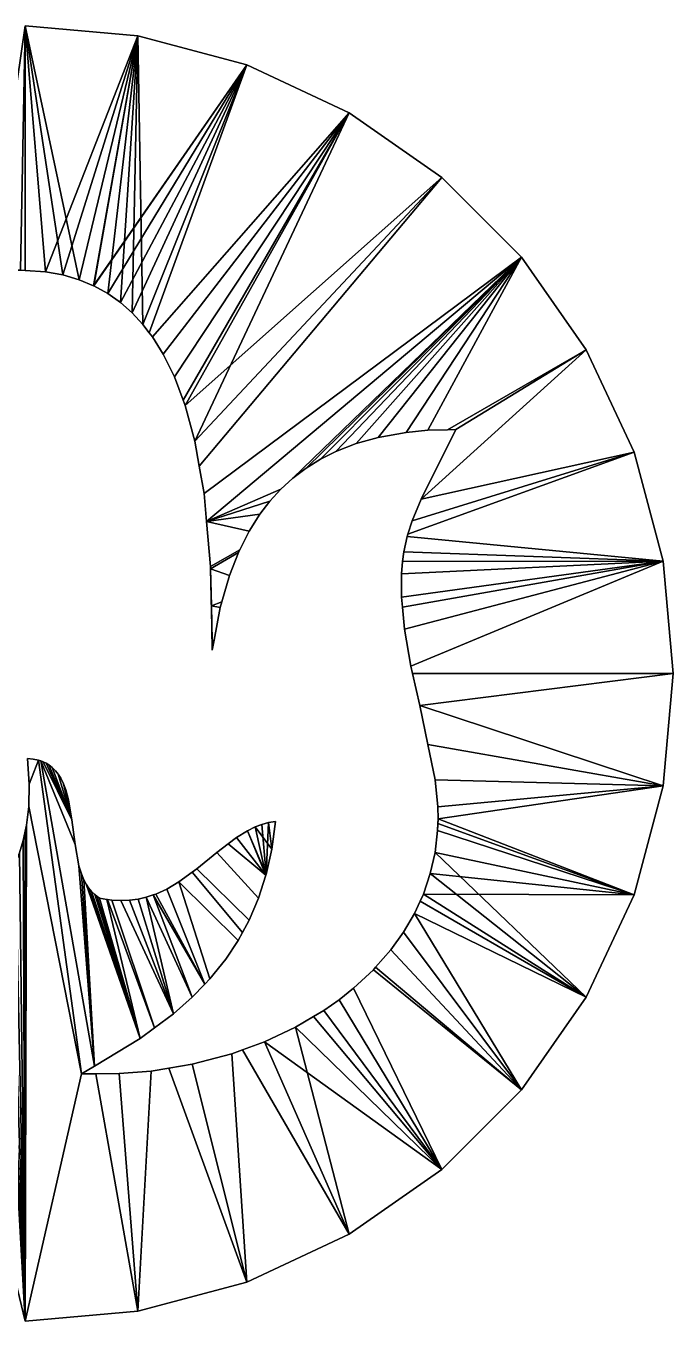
# Model space of a CAD drawing. Extents: x -1.8 to 1.8, y -1.8 to 1.8.
# Drawn here: x 0.002 to 1.8, y -1.8 to 1.8 of the extents above; entities that cross this region are included whole.
import ezdxf

# ---------------------------------------------------------------- set-up
doc = ezdxf.new("R2010")
doc.units = 0
doc.layers.add('CYLINDER', color=254, linetype='CONTINUOUS')

msp = doc.modelspace()

# ---------------------------------------------------------------- meshes
at = {"layer": 'CYLINDER'}
mesh = msp.add_polyface(dxfattribs=at)
corners = [(0.9, 1.5588, -0.2), (0.4386, 0.7597, -0.2), (0.4443, 0.7446, -0.2), (0.4711, 0.6458, -0.2), (0.6156, 1.6914, -0.2), (0.3446, 0.9467, -0.2), (0.3532, 0.9354, -0.2), (0.3832, 0.8875, -0.2), (0.3446, 0.9467, 0.2), (0.6156, 1.6914, 0.2), (0.9, 1.5588, 0.2), (0.3532, 0.9354, 0.2), (0.4386, 0.7597, 0.2), (0.4143, 0.8246, 0.2), (0.3832, 0.8875, 0.2), (0.3126, 1.7727, -0.2), (0.3263, 0.9705, -0.2), (0.19, 1.0776, -0.2), (0.1908, 1.0773, -0.2), (0.2291, 1.056, -0.2), (0.2644, 1.031, -0.2), (0.2968, 1.0024, -0.2), (0.3126, 1.7727, 0.2), (0.19, 1.0776, 0.2), (0.3263, 0.9705, 0.2), (0.1908, 1.0773, 0.2), (0.2968, 1.0024, 0.2), (0.2291, 1.056, 0.2), (0.2644, 1.031, 0.2), (0.1493, 1.0946, -0.2), (0, 1.8, -0.2), (0, 1.1205, -0.2), (0.0563, 1.1164, -0.2), (0.1045, 1.1077, -0.2), (0, 1.8, 0.2), (0.0563, 1.1164, 0.2), (0, 1.1205, 0.2), (0.1045, 1.1077, 0.2), (0.1493, 1.0946, 0.2), (-0.0131, 1.1215, -0.2), (-0.0992, 1.121, -0.2), (-0.0131, 1.1215, 0.2), (-0.0992, 1.121, 0.2), (-0.0992, 1.121, -0.2), (-0.1962, 1.1129, -0.2), (-0.0992, 1.121, 0.2), (-0.0131, 1.1215, 0.2), (-0.0131, 1.1215, -0.2), (0, 1.1205, 0.2), (0.0563, 1.1164, -0.2), (0, 1.1205, -0.2), (0.0563, 1.1164, 0.2), (0.1045, 1.1077, 0.2), (0.1045, 1.1077, -0.2), (0.1493, 1.0946, 0.2), (0.1493, 1.0946, -0.2), (0.19, 1.0776, 0.2), (0.1908, 1.0773, -0.2), (0.19, 1.0776, -0.2), (0.1908, 1.0773, 0.2), (0.2291, 1.056, 0.2), (0.2291, 1.056, -0.2), (0.2644, 1.031, 0.2), (0.2644, 1.031, -0.2), (0.2968, 1.0024, 0.2), (0.2968, 1.0024, -0.2), (0.3263, 0.9705, 0.2), (0.3263, 0.9705, -0.2), (0.3446, 0.9467, -0.2), (0.3446, 0.9467, 0.2), (0.3532, 0.9354, 0.2), (0.3532, 0.9354, -0.2), (0.3832, 0.8875, 0.2), (0.3832, 0.8875, -0.2), (0.4143, 0.8246, 0.2), (0.4143, 0.8246, -0.2), (0.4443, 0.7446, 0.2), (0.4443, 0.7446, -0.2), (0.4386, 0.7597, -0.2), (0.4386, 0.7597, 0.2), (0.4711, 0.6458, 0.2), (0.4711, 0.6458, -0.2), (0.4967, 0.5001, 0.2), (0.4967, 0.5001, -0.2), (0.4834, 0.5761, -0.2), (0.4834, 0.5761, 0.2), (0.5035, 0.4225, 0.2), (0.5035, 0.4225, -0.2)]
mesh.append_faces([[corners[k] for k in face] for face in [(0, 1, 2, 2), (0, 2, 3, 3), (0, 4, 5, 6), (0, 6, 7, 7), (8, 9, 10, 11), (10, 12, 13, 13), (10, 13, 14, 14), (5, 4, 15, 16), (15, 17, 18, 18), (15, 18, 19, 19), (15, 19, 20, 20), (21, 16, 15, 15), (15, 20, 21, 21), (4, 9, 22, 15), (23, 22, 9, 9), (9, 8, 24, 24), (25, 23, 9, 9), (9, 24, 26, 26), (27, 25, 9, 9), (9, 26, 28, 28), (28, 27, 9, 9), (17, 15, 29, 29), (30, 31, 32, 15), (29, 15, 33, 33), (32, 33, 15, 15), (15, 22, 34, 30), (35, 36, 34, 34), (37, 35, 34, 34), (22, 23, 38, 34), (38, 37, 34, 34), (39, 31, 30, 30), (40, 39, 30, 30), (34, 36, 41, 41), (34, 41, 42, 42), (43, 44, 45, 45), (43, 45, 46, 47), (46, 48, 47, 47), (49, 50, 51, 51), (47, 48, 51, 50), (49, 51, 52, 53), (53, 52, 54, 55), (54, 56, 55, 55), (57, 58, 59, 59), (59, 58, 55, 56), (57, 59, 60, 61), (61, 60, 62, 63), (63, 62, 64, 65), (66, 67, 65, 64), (68, 67, 66, 69), (69, 70, 71, 68), (72, 73, 71, 70), (74, 75, 73, 72), (76, 77, 78, 78), (74, 79, 75, 75), (76, 78, 75, 79), (80, 81, 77, 76), (82, 83, 84, 85), (80, 85, 84, 81), (82, 86, 87, 83)]])
mesh = msp.add_polyface(dxfattribs=at)
corners = [(1.7727, 0.3126, -0.2), (1.7727, 0.3126, 0.2), (1.6914, 0.6156, 0.2), (1.6914, 0.6156, -0.2), (1.0632, 0.387, -0.2), (1.075, 0.4248, -0.2), (1.5588, 0.9, -0.2), (1.1734, 0.6775, -0.2), (1.1959, 0.6781, -0.2), (1.0999, 0.4846, -0.2), (1.5588, 0.9, 0.2), (1.1959, 0.6781, 0.2), (1.1734, 0.6775, 0.2), (1.0632, 0.387, 0.2), (1.075, 0.4248, 0.2), (1.0999, 0.4846, 0.2), (1.1185, 0.6759, -0.2), (1.3789, 1.157, -0.2), (1.0583, 0.6702, -0.2), (0.9803, 0.6563, -0.2), (0.5035, 0.4225, -0.2), (0.6517, 0.4429, -0.2), (0.6795, 0.4791, -0.2), (0.9192, 0.6391, -0.2), (0.71, 0.5126, -0.2), (0.863, 0.6173, -0.2), (0.7436, 0.5432, -0.2), (0.82, 0.5957, -0.2), (0.7802, 0.5709, -0.2), (1.3789, 1.157, 0.2), (1.1185, 0.6759, 0.2), (1.0583, 0.6702, 0.2), (0.9803, 0.6563, 0.2), (0.9192, 0.6391, 0.2), (0.71, 0.5126, 0.2), (0.6795, 0.4791, 0.2), (0.5035, 0.4225, 0.2), (0.863, 0.6173, 0.2), (0.7436, 0.5432, 0.2), (0.82, 0.5957, 0.2), (0.7802, 0.5709, 0.2), (0.4967, 0.5001, -0.2), (1.157, 1.3789, -0.2), (0.4834, 0.5761, -0.2), (1.157, 1.3789, 0.2), (0.4834, 0.5761, 0.2), (0.4967, 0.5001, 0.2), (0.9, 1.5588, -0.2), (0.4711, 0.6458, -0.2), (0.9, 1.5588, 0.2), (0.4386, 0.7597, 0.2), (0.4443, 0.7446, 0.2), (0.4711, 0.6458, 0.2), (0.4143, 0.8246, -0.2), (0.4386, 0.7597, -0.2), (0.3832, 0.8875, -0.2), (0.6156, 1.6914, 0.2), (0.6156, 1.6914, -0.2), (0.3832, 0.8875, 0.2), (0.3532, 0.9354, 0.2), (0.6517, 0.4429, -0.2), (0.6517, 0.4429, 0.2), (0.6795, 0.4791, 0.2), (0.6795, 0.4791, -0.2), (0.71, 0.5126, 0.2), (0.71, 0.5126, -0.2), (0.7436, 0.5432, 0.2), (0.7436, 0.5432, -0.2), (0.7802, 0.5709, 0.2), (0.7802, 0.5709, -0.2), (0.82, 0.5957, 0.2), (0.82, 0.5957, -0.2), (0.863, 0.6173, 0.2), (0.863, 0.6173, -0.2), (0.9192, 0.6391, 0.2), (0.9192, 0.6391, -0.2), (0.9803, 0.6563, 0.2), (0.9803, 0.6563, -0.2), (1.0583, 0.6702, 0.2), (1.0583, 0.6702, -0.2), (1.1185, 0.6759, 0.2), (1.1185, 0.6759, -0.2), (1.1734, 0.6775, 0.2), (1.1734, 0.6775, -0.2), (1.1959, 0.6781, -0.2), (1.1959, 0.6781, 0.2), (1.0999, 0.4846, 0.2), (1.0999, 0.4846, -0.2)]
mesh.append_faces([[corners[k] for k in face] for face in [(0, 1, 2, 3), (4, 3, 5, 5), (6, 7, 8, 8), (6, 8, 9, 9), (3, 6, 9, 5), (3, 2, 10, 6), (11, 12, 10, 10), (13, 14, 2, 2), (15, 11, 10, 2), (15, 2, 14, 14), (16, 7, 6, 17), (18, 16, 17, 17), (19, 18, 17, 17), (20, 21, 22, 22), (23, 19, 17, 17), (20, 22, 24, 24), (25, 23, 17, 17), (20, 24, 26, 17), (27, 25, 17, 17), (28, 27, 17, 17), (26, 28, 17, 17), (6, 10, 29, 17), (29, 10, 12, 30), (29, 30, 31, 31), (29, 31, 32, 32), (29, 32, 33, 33), (34, 35, 36, 36), (29, 33, 37, 37), (38, 34, 36, 29), (29, 37, 39, 39), (29, 39, 40, 40), (29, 40, 38, 38), (20, 17, 41, 41), (42, 43, 41, 17), (17, 29, 44, 42), (45, 44, 29, 46), (29, 36, 46, 46), (43, 42, 47, 48), (42, 44, 49, 47), (50, 49, 44, 51), (44, 45, 52, 52), (52, 51, 44, 44), (53, 54, 47, 47), (55, 53, 47, 47), (47, 49, 56, 57), (58, 59, 49, 49), (60, 61, 62, 63), (63, 62, 64, 65), (65, 64, 66, 67), (67, 66, 68, 69), (69, 68, 70, 71), (71, 70, 72, 73), (73, 72, 74, 75), (75, 74, 76, 77), (77, 76, 78, 79), (79, 78, 80, 81), (80, 82, 83, 81), (84, 83, 82, 85), (86, 87, 84, 85)]])
mesh = msp.add_polyface(dxfattribs=at)
corners = [(1.7727, 0.3126, -0.2), (1.048, 0.1848, -0.2), (1.0536, 0.1236, -0.2), (1.0763, 0, -0.2), (1.8, 0, -0.2), (1.0717, 0.0206, -0.2), (1.8, 0, 0.2), (1.7727, 0.3126, 0.2), (1.0536, 0.1236, 0.2), (1.048, 0.1848, 0.2), (1.0763, 0, 0.2), (1.0717, 0.0206, 0.2), (1.0455, 0.2118, -0.2), (1.0632, 0.387, -0.2), (1.0614, 0.3811, -0.2), (1.6914, 0.6156, -0.2), (1.0484, 0.3111, -0.2), (1.0457, 0.2774, -0.2), (1.0522, 0.3384, -0.2), (1.0455, 0.2118, 0.2), (1.0632, 0.387, 0.2), (1.6914, 0.6156, 0.2), (1.0614, 0.3811, 0.2), (1.0522, 0.3384, 0.2), (1.0457, 0.2774, 0.2), (1.0484, 0.3111, 0.2), (0.5149, 0.2906, 0.2), (0.5922, 0.3365, 0.2), (0.5672, 0.2723, 0.2), (0.5035, 0.4225, -0.2), (0.5144, 0.297, -0.2), (0.596, 0.3441, -0.2), (0.6221, 0.396, -0.2), (0.6517, 0.4429, -0.2), (0.6517, 0.4429, 0.2), (0.6221, 0.396, 0.2), (0.5035, 0.4225, 0.2), (0.6795, 0.4791, 0.2), (1.7727, -0.3126, -0.2), (1.1183, -0.1972, -0.2), (1.1385, -0.2955, -0.2), (1.146, -0.3705, -0.2), (1.1468, -0.4037, -0.2), (1.1183, -0.1972, 0.2), (1.7727, -0.3126, 0.2), (1.1385, -0.2955, 0.2), (1.146, -0.3705, 0.2), (1.0962, -0.0892, -0.2), (1.0962, -0.0892, 0.2), (0.5672, 0.2723, -0.2), (0.5672, 0.2723, 0.2), (0.5922, 0.3365, 0.2), (0.5922, 0.3365, -0.2), (0.596, 0.3441, 0.2), (0.6221, 0.396, -0.2), (0.596, 0.3441, -0.2), (0.6221, 0.396, 0.2), (0.6517, 0.4429, 0.2), (0.6517, 0.4429, -0.2), (1.075, 0.4248, 0.2), (1.075, 0.4248, -0.2), (1.0999, 0.4846, -0.2), (1.0999, 0.4846, 0.2), (1.0632, 0.387, -0.2), (1.0632, 0.387, 0.2), (1.0614, 0.3811, 0.2), (1.0614, 0.3811, -0.2), (1.0522, 0.3384, 0.2), (1.0522, 0.3384, -0.2), (1.0484, 0.3111, 0.2), (1.0484, 0.3111, -0.2), (1.0457, 0.2774, 0.2), (1.0457, 0.2774, -0.2), (1.0455, 0.2118, 0.2), (1.0455, 0.2118, -0.2), (1.048, 0.1848, -0.2), (1.048, 0.1848, 0.2), (1.0536, 0.1236, 0.2), (1.0536, 0.1236, -0.2), (1.0717, 0.0206, 0.2), (1.0717, 0.0206, -0.2), (1.0962, -0.0892, 0.2), (1.0962, -0.0892, -0.2), (1.0763, 0, 0.2), (1.0763, 0, -0.2), (1.1385, -0.2955, 0.2), (1.1385, -0.2955, -0.2), (1.1183, -0.1972, -0.2), (1.1183, -0.1972, 0.2), (1.146, -0.3705, 0.2), (1.146, -0.3705, -0.2), (1.1468, -0.4037, 0.2), (1.1468, -0.4037, -0.2), (1.1464, -0.4173, 0.2), (1.1458, -0.4364, -0.2), (0.695, -0.4114, -0.2), (0.695, -0.4114, 0.2), (0.6759, -0.4144, 0.2), (0.6759, -0.4144, -0.2), (0.6573, -0.4194, 0.2), (0.6573, -0.4194, -0.2)]
mesh.append_faces([[corners[k] for k in face] for face in [(0, 1, 2, 2), (3, 4, 0, 5), (2, 5, 0, 0), (4, 6, 7, 0), (8, 9, 7, 7), (10, 11, 7, 6), (8, 7, 11, 11), (12, 1, 0, 0), (13, 14, 0, 15), (16, 17, 0, 0), (0, 14, 18, 18), (17, 12, 0, 0), (0, 18, 16, 16), (7, 9, 19, 19), (20, 21, 7, 22), (23, 22, 7, 7), (19, 24, 7, 7), (7, 24, 25, 25), (25, 23, 7, 7), (26, 27, 28, 28), (29, 30, 31, 32), (29, 32, 33, 33), (34, 35, 36, 36), (37, 34, 36, 36), (38, 39, 40, 40), (38, 40, 41, 41), (38, 41, 42, 42), (43, 44, 45, 45), (45, 44, 46, 46), (39, 38, 4, 47), (4, 3, 47, 47), (38, 44, 6, 4), (10, 6, 44, 48), (44, 43, 48, 48), (49, 50, 51, 52), (52, 51, 53, 53), (54, 55, 56, 56), (52, 53, 56, 55), (54, 56, 57, 58), (59, 60, 61, 62), (63, 60, 59, 64), (64, 65, 66, 63), (67, 68, 66, 65), (69, 70, 68, 67), (71, 72, 70, 69), (73, 74, 72, 71), (75, 74, 73, 76), (76, 77, 78, 75), (79, 80, 78, 77), (81, 82, 83, 83), (79, 83, 82, 84), (80, 79, 84, 84), (85, 86, 87, 88), (87, 82, 81, 88), (89, 90, 86, 85), (91, 92, 90, 89), (93, 94, 92, 91), (95, 96, 97, 98), (98, 97, 99, 100)]])
mesh = msp.add_polyface(dxfattribs=at)
corners = [(0.5249, 0.0925, -0.2), (0.5191, 0.0915, -0.2), (0.5197, 0.0645, -0.2), (0.5191, 0.0915, 0.2), (0.5249, 0.0925, 0.2), (0.5197, 0.0645, 0.2), (0.5171, 0.1882, -0.2), (0.5416, 0.1831, -0.2), (0.5461, 0.1988, -0.2), (0.5171, 0.1882, 0.2), (0.5416, 0.1831, 0.2), (0.5461, 0.1988, 0.2), (0.5149, 0.2906, -0.2), (0.5672, 0.2723, -0.2), (0.5922, 0.3365, -0.2), (0.596, 0.3441, -0.2), (0.5144, 0.297, -0.2), (0.5672, 0.2723, 0.2), (0.5149, 0.2906, 0.2), (0.5144, 0.297, 0.2), (0.596, 0.3441, 0.2), (0.5922, 0.3365, 0.2), (0.5035, 0.4225, 0.2), (0.6221, 0.396, 0.2), (0.0222, -0.2377, -0.2), (0.0062, -0.2361, -0.2), (0.011, -0.3076, -0.2), (0.0367, -0.2409, -0.2), (0.011, -0.3076, 0.2), (0.0062, -0.2361, 0.2), (0.0222, -0.2377, 0.2), (0.0367, -0.2409, 0.2), (0.0577, -0.2493, -0.2), (0.0497, -0.2455, -0.2), (0.1298, -0.4068, -0.2), (0.1065, -0.3064, -0.2), (0.0987, -0.2907, -0.2), (0.0918, -0.2799, -0.2), (0.084, -0.2701, -0.2), (0.0751, -0.2614, -0.2), (0.1205, -0.3513, -0.2), (0.1129, -0.3235, -0.2), (0.065, -0.2537, -0.2), (0.1382, -0.4749, -0.2), (0.0429, -0.2431, -0.2), (0.065, -0.2537, 0.2), (0.0751, -0.2614, 0.2), (0.1298, -0.4068, 0.2), (0.084, -0.2701, 0.2), (0.0918, -0.2799, 0.2), (0.1065, -0.3064, 0.2), (0.1129, -0.3235, 0.2), (0.1205, -0.3513, 0.2), (0.0497, -0.2455, 0.2), (0.0577, -0.2493, 0.2), (0.0987, -0.2907, 0.2), (0.0429, -0.2431, 0.2), (0.1382, -0.4749, 0.2), (0.5249, 0.0925, 0.2), (0.5416, 0.1831, 0.2), (0.5416, 0.1831, -0.2), (0.5249, 0.0925, -0.2), (0.5197, 0.0645, -0.2), (0.5197, 0.0645, 0.2), (0.5461, 0.1988, 0.2), (0.5461, 0.1988, -0.2), (0.5672, 0.2723, -0.2), (0.5672, 0.2723, 0.2), (0.1298, -0.4068, -0.2), (0.1298, -0.4068, 0.2), (0.1205, -0.3513, 0.2), (0.1205, -0.3513, -0.2), (0.1129, -0.3235, 0.2), (0.1129, -0.3235, -0.2), (0.1065, -0.3064, 0.2), (0.1065, -0.3064, -0.2), (0.0987, -0.2907, 0.2), (0.0987, -0.2907, -0.2), (0.0918, -0.2799, 0.2), (0.0918, -0.2799, -0.2), (0.084, -0.2701, 0.2), (0.084, -0.2701, -0.2), (0.0751, -0.2614, 0.2), (0.0751, -0.2614, -0.2), (0.065, -0.2537, 0.2), (0.065, -0.2537, -0.2), (0.0577, -0.2493, 0.2), (0.0577, -0.2493, -0.2), (0.0497, -0.2455, 0.2), (0.0497, -0.2455, -0.2), (0.0429, -0.2431, 0.2), (0.0367, -0.2409, -0.2), (0.0429, -0.2431, -0.2), (0.0367, -0.2409, 0.2), (0.0222, -0.2377, 0.2), (0.0222, -0.2377, -0.2), (0.0062, -0.2361, 0.2), (0.0062, -0.2361, -0.2), (0.011, -0.3076, 0.2), (0.011, -0.3076, -0.2), (0.0095, -0.3693, 0.2), (0.0095, -0.3693, -0.2), (0.0035, -0.4213, 0.2), (0.0035, -0.4213, -0.2), (0.5149, 0.2906, 0.2), (0.5149, 0.2906, -0.2), (0.5144, 0.297, 0.2), (0.5144, 0.297, -0.2), (0.5035, 0.4225, -0.2), (0.5035, 0.4225, 0.2), (0.5191, 0.0915, 0.2), (0.5171, 0.1882, 0.2), (0.5191, 0.0915, -0.2), (0.5171, 0.1882, -0.2)]
mesh.append_faces([[corners[k] for k in face] for face in [(0, 1, 2, 2), (3, 4, 5, 5), (6, 1, 0, 7), (7, 8, 6, 6), (4, 3, 9, 10), (9, 11, 10, 10), (12, 6, 8, 13), (14, 15, 16, 12), (13, 14, 12, 12), (17, 11, 9, 18), (19, 20, 21, 18), (20, 19, 22, 23), (24, 25, 26, 27), (28, 29, 30, 31), (32, 33, 34, 34), (35, 36, 37, 34), (37, 38, 39, 34), (34, 40, 41, 35), (42, 32, 34, 34), (39, 42, 34, 34), (43, 34, 33, 44), (45, 46, 47, 47), (46, 48, 49, 47), (50, 51, 52, 47), (53, 54, 47, 47), (54, 45, 47, 47), (55, 50, 47, 49), (56, 53, 47, 57), (58, 59, 60, 61), (61, 62, 63, 58), (59, 64, 65, 60), (66, 65, 64, 67), (68, 69, 70, 71), (71, 70, 72, 73), (73, 72, 74, 75), (75, 74, 76, 77), (77, 76, 78, 79), (79, 78, 80, 81), (81, 80, 82, 83), (83, 82, 84, 85), (85, 84, 86, 87), (87, 86, 88, 89), (88, 90, 89, 89), (91, 92, 93, 93), (89, 90, 93, 92), (91, 93, 94, 95), (95, 94, 96, 97), (98, 99, 97, 96), (100, 101, 99, 98), (102, 103, 101, 100), (104, 105, 106, 106), (107, 108, 109, 109), (106, 105, 107, 109), (63, 62, 110, 110), (104, 111, 62, 112), (112, 113, 104, 104), (110, 62, 111, 111), (105, 104, 113, 113)]])
mesh = msp.add_polyface(dxfattribs=at)
corners = [(-0.1691, -1.1002, 0.2), (-0.0986, -0.6184, 0.2), (-0.0827, -0.6047, 0.2), (0.1565, -1.1127, -0.2), (0.1924, -1.091, -0.2), (0.0429, -0.2431, -0.2), (0.0367, -0.2409, -0.2), (0.011, -0.3076, -0.2), (0.0095, -0.3693, -0.2), (0.0429, -0.2431, 0.2), (0.1924, -1.091, 0.2), (0.1565, -1.1127, 0.2), (0.0367, -0.2409, 0.2), (0.011, -0.3076, 0.2), (0.0095, -0.3693, 0.2), (0.3189, -1.0148, -0.2), (0.2269, -0.6281, -0.2), (0.2066, -0.6243, -0.2), (0.1994, -0.6197, -0.2), (0.1928, -0.6145, -0.2), (0.1838, -0.6059, -0.2), (0.1492, -0.5345, -0.2), (0.1382, -0.4749, -0.2), (0.1759, -0.5961, -0.2), (0.1689, -0.5854, -0.2), (0.156, -0.5571, -0.2), (0.1629, -0.5738, -0.2), (0.1382, -0.4749, 0.2), (0.1492, -0.5345, 0.2), (0.156, -0.5571, 0.2), (0.2287, -0.6283, -0.2), (0.3586, -0.9853, -0.2), (0.2401, -0.6298, -0.2), (0.4114, -0.9461, -0.2), (0.3358, -0.622, -0.2), (0.3134, -0.6272, -0.2), (0.29, -0.6303, -0.2), (0.2656, -0.6313, -0.2), (0.3586, -0.9853, 0.2), (0.2287, -0.6283, 0.2), (0.2401, -0.6298, 0.2), (0.4987, -0.8637, 0.2), (0.3553, -0.6154, 0.2), (0.3625, -0.613, 0.2), (0.393, -0.599, 0.2), (0.4635, -0.5524, 0.2), (0.4266, -0.5792, 0.2), (0.4266, -0.5792, -0.2), (0.393, -0.599, 0.2), (0.393, -0.599, -0.2), (0.3625, -0.613, 0.2), (0.3625, -0.613, -0.2), (0.3553, -0.6154, 0.2), (0.3358, -0.622, -0.2), (0.3553, -0.6154, -0.2), (0.3358, -0.622, 0.2), (0.3134, -0.6272, 0.2), (0.3134, -0.6272, -0.2), (0.29, -0.6303, 0.2), (0.29, -0.6303, -0.2), (0.2656, -0.6313, 0.2), (0.2656, -0.6313, -0.2), (0.2401, -0.6298, 0.2), (0.2401, -0.6298, -0.2), (0.2287, -0.6283, 0.2), (0.2269, -0.6281, -0.2), (0.2287, -0.6283, -0.2), (0.2269, -0.6281, 0.2), (0.2066, -0.6243, 0.2), (0.2066, -0.6243, -0.2), (0.1994, -0.6197, 0.2), (0.1994, -0.6197, -0.2), (0.1928, -0.6145, 0.2), (0.1928, -0.6145, -0.2), (0.1838, -0.6059, 0.2), (0.1838, -0.6059, -0.2), (0.1759, -0.5961, 0.2), (0.1759, -0.5961, -0.2), (0.1689, -0.5854, 0.2), (0.1689, -0.5854, -0.2), (0.1629, -0.5738, 0.2), (0.1629, -0.5738, -0.2), (0.156, -0.5571, 0.2), (0.156, -0.5571, -0.2), (0.1492, -0.5345, 0.2), (0.1492, -0.5345, -0.2), (0.1382, -0.4749, 0.2), (0.1382, -0.4749, -0.2), (0.1298, -0.4068, 0.2), (0.1298, -0.4068, -0.2), (-0.0055, -0.4641, 0.2), (-0.0055, -0.4641, -0.2), (0, -0.4378, -0.2), (0.0035, -0.4213, 0.2), (0, -0.4378, 0.2), (0.0035, -0.4213, -0.2), (-0.0162, -0.4983, 0.2), (-0.0162, -0.4983, -0.2), (-0.0271, -0.525, 0.2), (-0.0271, -0.525, -0.2), (-0.04, -0.5499, 0.2), (-0.04, -0.5499, -0.2), (-0.0548, -0.5727, 0.2), (-0.0548, -0.5727, -0.2), (-0.0681, -0.5895, 0.2), (-0.0681, -0.5895, -0.2), (-0.0827, -0.6047, 0.2), (-0.0827, -0.6047, -0.2), (-0.0986, -0.6184, 0.2), (-0.0986, -0.6184, -0.2), (-0.1158, -0.6305, -0.2), (-0.1105, -0.6268, -0.2), (-0.1105, -0.6268, 0.2), (-0.1158, -0.6305, 0.2)]
mesh.append_faces([[corners[k] for k in face] for face in [(0, 1, 2, 2), (3, 4, 5, 6), (3, 6, 7, 8), (9, 10, 11, 12), (13, 12, 11, 14), (15, 16, 17, 17), (15, 17, 18, 18), (15, 18, 19, 19), (15, 19, 20, 20), (21, 22, 5, 4), (15, 20, 23, 23), (15, 23, 24, 24), (25, 4, 26, 26), (27, 28, 10, 9), (10, 28, 29, 29), (30, 31, 32, 32), (33, 34, 35, 35), (33, 35, 36, 36), (33, 36, 37, 37), (38, 39, 40, 40), (41, 42, 43, 43), (41, 43, 44, 44), (45, 46, 47, 47), (47, 46, 48, 49), (49, 48, 50, 51), (50, 52, 51, 51), (53, 54, 55, 55), (54, 51, 52, 55), (53, 55, 56, 57), (57, 56, 58, 59), (59, 58, 60, 61), (61, 60, 62, 63), (62, 64, 63, 63), (65, 66, 67, 67), (63, 64, 67, 66), (65, 67, 68, 69), (69, 68, 70, 71), (71, 70, 72, 73), (73, 72, 74, 75), (75, 74, 76, 77), (77, 76, 78, 79), (79, 78, 80, 81), (81, 80, 82, 83), (83, 82, 84, 85), (85, 84, 86, 87), (87, 86, 88, 89), (90, 91, 92, 92), (93, 94, 95, 95), (95, 94, 90, 92), (96, 97, 91, 90), (98, 99, 97, 96), (100, 101, 99, 98), (102, 103, 101, 100), (104, 105, 103, 102), (106, 107, 105, 104), (107, 106, 108, 109), (110, 111, 108, 112), (111, 109, 108, 108), (110, 112, 113, 113)]])
mesh = msp.add_polyface(dxfattribs=at)
corners = [(0.5916, -0.7419, -0.2), (0.6038, -0.7195, -0.2), (0.4635, -0.5524, -0.2), (0.4266, -0.5792, -0.2), (0.393, -0.599, -0.2), (0.4987, -0.8637, -0.2), (0.5128, -0.8491, -0.2), (0.4266, -0.5792, 0.2), (0.4635, -0.5524, 0.2), (0.6038, -0.7195, 0.2), (0.5916, -0.7419, 0.2), (0.5128, -0.8491, 0.2), (0.4987, -0.8637, 0.2), (0.393, -0.599, 0.2), (0.6221, -0.6856, -0.2), (0.648, -0.6247, -0.2), (0.5321, -0.4976, -0.2), (0.4764, -0.5431, -0.2), (0.6684, -0.5609, -0.2), (0.564, -0.4732, -0.2), (0.6684, -0.5609, 0.2), (0.648, -0.6247, 0.2), (0.5321, -0.4976, 0.2), (0.564, -0.4732, 0.2), (0.4764, -0.5431, 0.2), (0.6221, -0.6856, 0.2), (1.5588, -0.9, -0.2), (1.0968, -0.6332, -0.2), (1.0812, -0.6671, -0.2), (0.587, -0.4556, -0.2), (0.6171, -0.437, -0.2), (0.6848, -0.488, -0.2), (0.695, -0.4114, -0.2), (0.6759, -0.4144, -0.2), (0.669, -0.559, -0.2), (0.6392, -0.4262, -0.2), (0.6573, -0.4194, -0.2), (0.587, -0.4556, 0.2), (0.6759, -0.4144, 0.2), (0.695, -0.4114, 0.2), (0.6848, -0.488, 0.2), (0.6392, -0.4262, 0.2), (0.6573, -0.4194, 0.2), (0.6171, -0.437, 0.2), (0.669, -0.559, 0.2), (1.6914, -0.6156, -0.2), (1.1061, -0.6129, -0.2), (1.1464, -0.4173, -0.2), (1.1458, -0.4364, -0.2), (1.1387, -0.4974, -0.2), (1.1254, -0.5562, -0.2), (1.1464, -0.4173, 0.2), (1.6914, -0.6156, 0.2), (1.1458, -0.4364, 0.2), (1.5588, -0.9, 0.2), (1.0968, -0.6332, 0.2), (1.1061, -0.6129, 0.2), (1.1254, -0.5562, 0.2), (1.1387, -0.4974, 0.2), (1.7727, -0.3126, -0.2), (1.1468, -0.4037, -0.2), (1.7727, -0.3126, 0.2), (1.1468, -0.4037, 0.2), (1.146, -0.3705, 0.2), (1.1458, -0.4364, 0.2), (1.1458, -0.4364, -0.2), (1.1464, -0.4173, 0.2), (1.1464, -0.4173, -0.2), (1.1468, -0.4037, -0.2), (1.1387, -0.4974, 0.2), (1.1387, -0.4974, -0.2), (1.1254, -0.5562, 0.2), (1.1254, -0.5562, -0.2), (1.1061, -0.6129, 0.2), (1.1061, -0.6129, -0.2), (1.0968, -0.6332, -0.2), (1.0968, -0.6332, 0.2), (1.0812, -0.6671, 0.2), (1.0812, -0.6671, -0.2), (1.051, -0.7189, 0.2), (1.051, -0.7189, -0.2), (0.6038, -0.7195, 0.2), (0.6221, -0.6856, 0.2), (0.6221, -0.6856, -0.2), (0.6038, -0.7195, -0.2), (0.648, -0.6247, 0.2), (0.648, -0.6247, -0.2), (0.6684, -0.5609, -0.2), (0.669, -0.559, -0.2), (0.6684, -0.5609, 0.2), (0.669, -0.559, 0.2), (0.6848, -0.488, 0.2), (0.6848, -0.488, -0.2), (0.695, -0.4114, 0.2), (0.695, -0.4114, -0.2), (0.6573, -0.4194, -0.2), (0.6573, -0.4194, 0.2), (0.6392, -0.4262, 0.2), (0.6392, -0.4262, -0.2), (0.6171, -0.437, 0.2), (0.6171, -0.437, -0.2), (0.587, -0.4556, 0.2), (0.587, -0.4556, -0.2), (0.564, -0.4732, 0.2), (0.5321, -0.4976, -0.2), (0.564, -0.4732, -0.2), (0.5321, -0.4976, 0.2), (0.4764, -0.5431, 0.2), (0.4764, -0.5431, -0.2), (0.4635, -0.5524, 0.2), (0.4266, -0.5792, -0.2), (0.4635, -0.5524, -0.2)]
mesh.append_faces([[corners[k] for k in face] for face in [(0, 1, 2, 3), (3, 4, 5, 6), (7, 8, 9, 10), (7, 11, 12, 13), (14, 15, 16, 17), (15, 18, 19, 16), (14, 17, 2, 1), (20, 21, 22, 23), (9, 8, 24, 25), (24, 22, 21, 25), (26, 27, 28, 28), (29, 19, 18, 30), (31, 32, 33, 34), (35, 30, 18, 18), (33, 36, 34, 34), (36, 35, 18, 34), (20, 23, 37, 37), (38, 39, 40, 40), (41, 42, 38, 40), (20, 37, 43, 44), (43, 41, 40, 44), (27, 26, 45, 46), (45, 47, 48, 48), (45, 48, 49, 49), (45, 49, 50, 50), (45, 50, 46, 46), (51, 52, 53, 53), (54, 55, 56, 56), (54, 56, 57, 57), (53, 52, 54, 58), (54, 57, 58, 58), (47, 45, 59, 60), (45, 52, 61, 59), (52, 51, 62, 62), (52, 62, 63, 61), (64, 65, 66, 66), (67, 68, 65, 65), (69, 70, 65, 64), (71, 72, 70, 69), (73, 74, 72, 71), (75, 74, 73, 76), (76, 77, 78, 75), (79, 80, 78, 77), (81, 82, 83, 84), (83, 82, 85, 86), (86, 85, 87, 87), (88, 87, 85, 89), (90, 88, 89, 89), (88, 90, 91, 92), (92, 91, 93, 94), (95, 96, 97, 98), (98, 97, 99, 100), (100, 99, 101, 102), (101, 103, 102, 102), (104, 105, 106, 106), (102, 103, 106, 105), (104, 106, 107, 108), (107, 109, 110, 111), (111, 108, 107, 107)]])
mesh = msp.add_polyface(dxfattribs=at)
corners = [(0, -1.8, -0.2), (0, -0.4378, -0.2), (-0.0055, -0.4641, -0.2), (-0.0162, -0.4983, -0.2), (-0.0271, -0.525, -0.2), (-0.0681, -0.5895, -0.2), (-0.0827, -0.6047, -0.2), (-0.1691, -1.1002, -0.2), (-0.04, -0.5499, -0.2), (-0.0548, -0.5727, -0.2), (-0.0055, -0.4641, 0.2), (0, -0.4378, 0.2), (0, -1.8, 0.2), (-0.0162, -0.4983, 0.2), (-0.0271, -0.525, 0.2), (-0.1691, -1.1002, 0.2), (-0.0827, -0.6047, 0.2), (-0.0681, -0.5895, 0.2), (-0.04, -0.5499, 0.2), (-0.0548, -0.5727, 0.2), (0.3126, -1.7727, -0.2), (0.1962, -1.1125, -0.2), (0.1565, -1.1127, -0.2), (0.0035, -0.4213, -0.2), (0.0095, -0.3693, -0.2), (0.3126, -1.7727, 0.2), (0.1962, -1.1125, 0.2), (0.1565, -1.1127, 0.2), (0.0035, -0.4213, 0.2), (0.0095, -0.3693, 0.2), (0.2613, -1.1122, -0.2), (0.6156, -1.6914, -0.2), (0.3992, -1.0968, -0.2), (0.3495, -1.105, -0.2), (0.3189, -1.0148, -0.2), (0.3586, -0.9853, -0.2), (0.2287, -0.6283, -0.2), (0.2269, -0.6281, -0.2), (0.156, -0.5571, -0.2), (0.1492, -0.5345, -0.2), (0.1924, -1.091, -0.2), (0.1689, -0.5854, -0.2), (0.1629, -0.5738, -0.2), (0.6156, -1.6914, 0.2), (0.3495, -1.105, 0.2), (0.3992, -1.0968, 0.2), (0.2613, -1.1122, 0.2), (0.2287, -0.6283, 0.2), (0.3586, -0.9853, 0.2), (0.3189, -1.0148, 0.2), (0.2269, -0.6281, 0.2), (0.1924, -1.091, 0.2), (0.1629, -0.5738, 0.2), (0.1689, -0.5854, 0.2), (0.2066, -0.6243, 0.2), (0.1994, -0.6197, 0.2), (0.1928, -0.6145, 0.2), (0.1838, -0.6059, 0.2), (0.1759, -0.5961, 0.2), (0.156, -0.5571, 0.2), (0.4114, -0.9461, -0.2), (0.4641, -0.8995, -0.2), (0.3553, -0.6154, -0.2), (0.3358, -0.622, -0.2), (0.2656, -0.6313, -0.2), (0.2401, -0.6298, -0.2), (0.3358, -0.622, 0.2), (0.3553, -0.6154, 0.2), (0.4987, -0.8637, 0.2), (0.4641, -0.8995, 0.2), (0.4114, -0.9461, 0.2), (0.2401, -0.6298, 0.2), (0.2656, -0.6313, 0.2), (0.3134, -0.6272, 0.2), (0.29, -0.6303, 0.2), (0.3625, -0.613, -0.2), (0.4987, -0.8637, -0.2), (0.3495, -1.105, -0.2), (0.3992, -1.0968, -0.2), (0.464, -1.0861, 0.2), (0.3992, -1.0968, 0.2), (0.3495, -1.105, 0.2), (0.2613, -1.1122, 0.2), (0.2613, -1.1122, -0.2), (0.1962, -1.1125, 0.2), (0.1565, -1.1127, -0.2), (0.1962, -1.1125, -0.2), (0.1565, -1.1127, 0.2), (0.1924, -1.091, 0.2), (0.3189, -1.0148, -0.2), (0.1924, -1.091, -0.2), (0.3189, -1.0148, 0.2), (0.3586, -0.9853, 0.2), (0.3586, -0.9853, -0.2), (0.4114, -0.9461, -0.2), (0.4114, -0.9461, 0.2)]
mesh.append_faces([[corners[k] for k in face] for face in [(0, 1, 2, 2), (0, 2, 3, 3), (0, 3, 4, 4), (5, 6, 7, 0), (0, 4, 8, 8), (0, 8, 9, 9), (9, 5, 0, 0), (10, 11, 12, 12), (13, 10, 12, 12), (14, 13, 12, 12), (15, 16, 17, 12), (18, 14, 12, 12), (19, 18, 12, 12), (17, 19, 12, 12), (0, 20, 21, 22), (23, 1, 0, 0), (24, 23, 0, 22), (0, 12, 25, 20), (26, 25, 12, 27), (12, 11, 28, 28), (27, 12, 28, 29), (21, 20, 30, 30), (31, 32, 33, 20), (20, 33, 30, 30), (34, 35, 36, 37), (38, 39, 40, 40), (34, 41, 42, 40), (43, 25, 44, 45), (46, 44, 25, 25), (46, 25, 26, 26), (47, 48, 49, 50), (49, 51, 52, 53), (54, 50, 49, 49), (55, 54, 49, 49), (56, 55, 49, 49), (57, 56, 49, 49), (58, 57, 49, 49), (53, 58, 49, 49), (59, 52, 51, 51), (60, 61, 62, 63), (64, 65, 35, 60), (66, 67, 68, 69), (70, 48, 71, 72), (73, 66, 69, 70), (74, 73, 70, 70), (72, 74, 70, 70), (75, 62, 76, 76), (77, 78, 79, 80), (77, 80, 81, 81), (77, 81, 82, 83), (82, 84, 83, 83), (85, 86, 87, 87), (87, 86, 83, 84), (87, 88, 89, 90), (88, 91, 89, 89), (90, 85, 87, 87), (91, 92, 93, 89), (94, 93, 92, 95)]])
mesh = msp.add_polyface(dxfattribs=at)
corners = [(0.3126, -1.7727, -0.2), (0.3126, -1.7727, 0.2), (0.6156, -1.6914, 0.2), (0.6156, -1.6914, -0.2), (0.9, -1.5588, -0.2), (0.6039, -1.046, -0.2), (0.5736, -1.0571, -0.2), (0.464, -1.0861, -0.2), (0.3992, -1.0968, -0.2), (0.4987, -0.8637, -0.2), (0.3553, -0.6154, -0.2), (0.4641, -0.8995, -0.2), (0.9, -1.5588, 0.2), (0.3992, -1.0968, 0.2), (0.464, -1.0861, 0.2), (0.5736, -1.0571, 0.2), (0.6039, -1.046, 0.2), (0.6647, -1.0238, -0.2), (1.157, -1.3789, -0.2), (0.8004, -0.9538, -0.2), (0.7504, -0.9834, -0.2), (0.393, -0.599, -0.2), (0.3625, -0.613, -0.2), (0.557, -0.7941, -0.2), (0.5916, -0.7419, -0.2), (0.4266, -0.5792, -0.2), (0.5128, -0.8491, -0.2), (1.157, -1.3789, 0.2), (0.7504, -0.9834, 0.2), (0.8004, -0.9538, 0.2), (0.6647, -1.0238, 0.2), (0.557, -0.7941, 0.2), (0.5128, -0.8491, 0.2), (0.4266, -0.5792, 0.2), (0.5916, -0.7419, 0.2), (1.3789, -1.157, -0.2), (0.9732, -0.8166, -0.2), (0.9671, -0.8236, -0.2), (0.8299, -0.9363, -0.2), (0.9121, -0.8748, -0.2), (0.8722, -0.9066, -0.2), (1.3789, -1.157, 0.2), (0.9671, -0.8236, 0.2), (0.9732, -0.8166, 0.2), (0.9121, -0.8748, 0.2), (0.8299, -0.9363, 0.2), (0.8722, -0.9066, 0.2), (1.0157, -0.7681, -0.2), (1.051, -0.7189, -0.2), (1.5588, -0.9, -0.2), (1.0812, -0.6671, -0.2), (1.5588, -0.9, 0.2), (1.0157, -0.7681, 0.2), (1.051, -0.7189, 0.2), (1.0812, -0.6671, 0.2), (1.0968, -0.6332, 0.2), (1.6914, -0.6156, 0.2), (1.6914, -0.6156, -0.2), (1.0157, -0.7681, 0.2), (1.0157, -0.7681, -0.2), (1.051, -0.7189, -0.2), (1.051, -0.7189, 0.2), (0.9671, -0.8236, -0.2), (0.9732, -0.8166, -0.2), (0.9732, -0.8166, 0.2), (0.9671, -0.8236, 0.2), (0.9121, -0.8748, 0.2), (0.9121, -0.8748, -0.2), (0.8722, -0.9066, 0.2), (0.8722, -0.9066, -0.2), (0.8299, -0.9363, 0.2), (0.8299, -0.9363, -0.2), (0.8004, -0.9538, 0.2), (0.8004, -0.9538, -0.2), (0.7504, -0.9834, -0.2), (0.7504, -0.9834, 0.2), (0.6647, -1.0238, 0.2), (0.6647, -1.0238, -0.2), (0.6039, -1.046, 0.2), (0.5736, -1.0571, -0.2), (0.6039, -1.046, -0.2), (0.5736, -1.0571, 0.2), (0.464, -1.0861, 0.2), (0.464, -1.0861, -0.2), (0.3992, -1.0968, -0.2), (0.4114, -0.9461, -0.2), (0.4114, -0.9461, 0.2), (0.4641, -0.8995, 0.2), (0.4641, -0.8995, -0.2), (0.4987, -0.8637, 0.2), (0.4987, -0.8637, -0.2), (0.5128, -0.8491, 0.2), (0.5128, -0.8491, -0.2), (0.557, -0.7941, 0.2), (0.557, -0.7941, -0.2), (0.5916, -0.7419, 0.2), (0.5916, -0.7419, -0.2), (0.6038, -0.7195, 0.2), (0.6038, -0.7195, -0.2)]
mesh.append_faces([[corners[k] for k in face] for face in [(0, 1, 2, 3), (3, 4, 5, 6), (7, 8, 3, 3), (6, 7, 3, 3), (9, 10, 11, 11), (3, 2, 12, 4), (2, 13, 14, 14), (2, 14, 15, 15), (15, 16, 12, 2), (5, 4, 17, 17), (18, 19, 20, 4), (4, 20, 17, 17), (21, 22, 9, 9), (23, 24, 25, 26), (4, 12, 27, 18), (28, 29, 27, 27), (30, 28, 27, 27), (30, 27, 12, 16), (31, 32, 33, 34), (35, 36, 37, 37), (19, 18, 38, 38), (35, 37, 39, 18), (38, 18, 40, 40), (39, 40, 18, 18), (18, 27, 41, 35), (42, 43, 41, 41), (41, 27, 44, 42), (27, 29, 45, 45), (46, 44, 27, 27), (45, 46, 27, 27), (47, 36, 35, 35), (48, 47, 35, 35), (49, 50, 48, 35), (35, 41, 51, 49), (41, 43, 52, 52), (41, 52, 53, 53), (54, 55, 51, 41), (53, 54, 41, 41), (49, 51, 56, 57), (58, 59, 60, 61), (62, 63, 64, 65), (58, 64, 63, 59), (62, 65, 66, 67), (67, 66, 68, 69), (69, 68, 70, 71), (70, 72, 73, 71), (74, 73, 72, 75), (74, 75, 76, 77), (76, 78, 77, 77), (79, 80, 81, 81), (77, 78, 81, 80), (79, 81, 82, 83), (84, 83, 82, 82), (85, 86, 87, 88), (88, 87, 89, 90), (89, 91, 92, 90), (92, 91, 93, 94), (94, 93, 95, 96), (96, 95, 97, 98)]])

doc.saveas('drawing.dxf')
